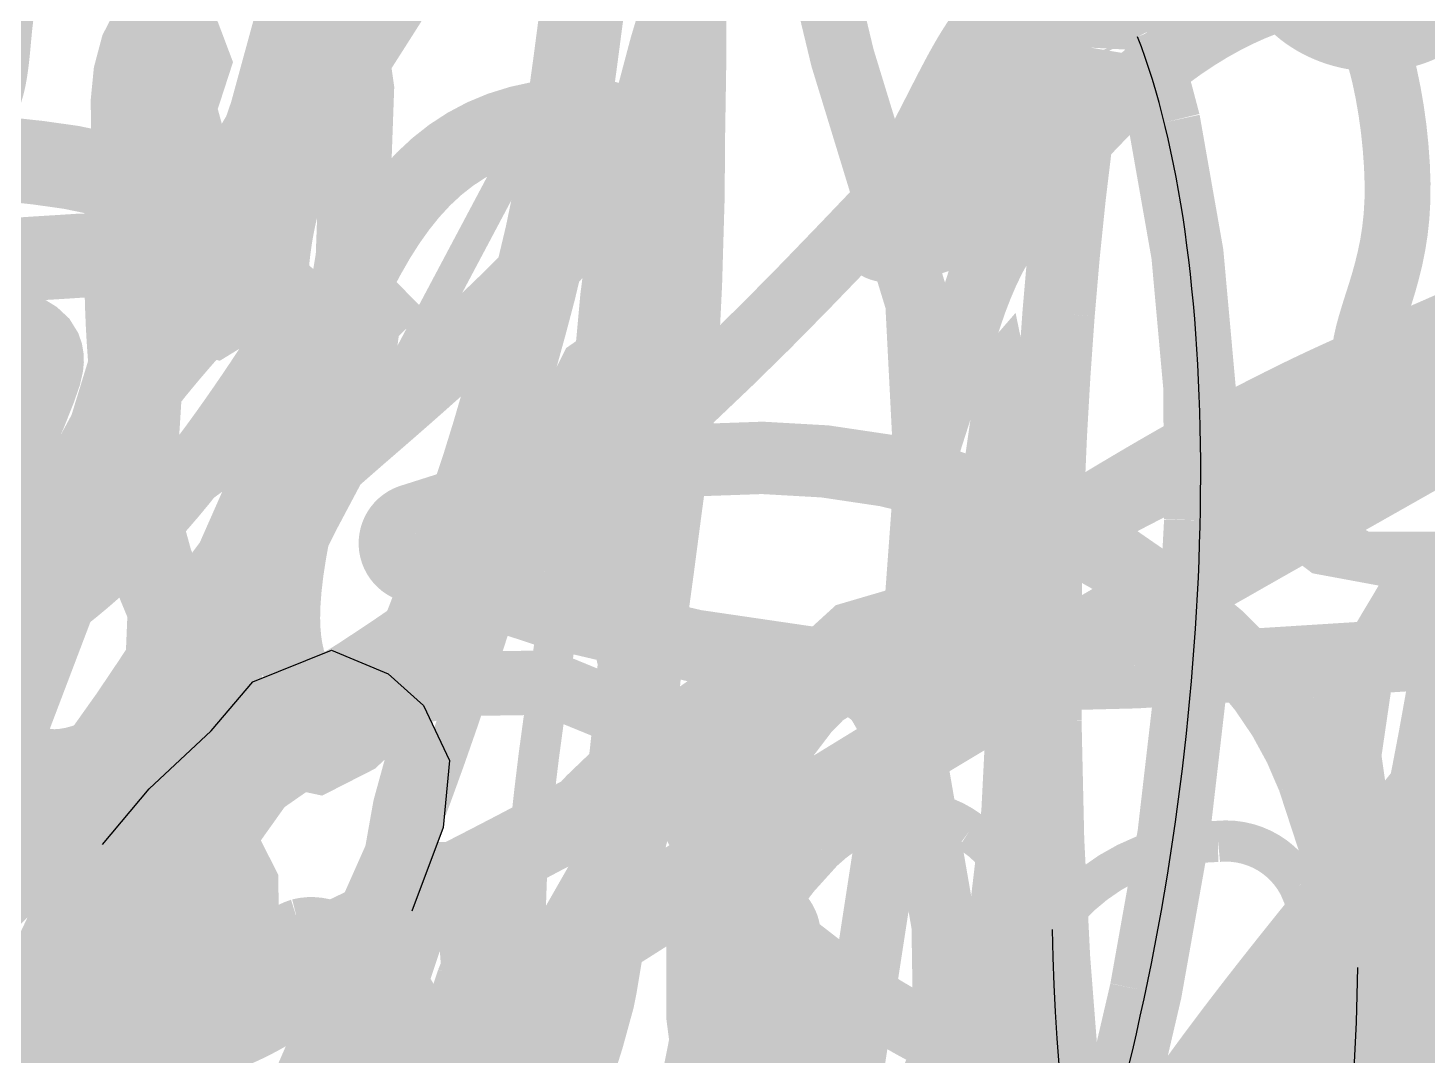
# Model space of a CAD drawing. Header units: millimetres. Extents: x -70 to 1, y -8 to 553.
# Drawn here: x -12.74 to -9.746, y 67.289 to 69.487 of the extents above; entities that cross this region are included whole.
import ezdxf

# ---------------------------------------------------------------- set-up
doc = ezdxf.new("R2010")
doc.units = ezdxf.units.MM
doc.header["$MEASUREMENT"] = 0
for name, color, linetype in [('Chu ky Ks Bui Minh Tan', 8, 'Continuous'), ('Chu ky Ks Duong Van Quan', 8, 'Continuous'), ('Chu ky Ks Le The Anh', 8, 'Continuous'), ('Chu ky Ks Le Truong Phong', 8, 'Continuous'), ('Chu ky Ks Nguyen Kha Tiep', 8, 'Continuous'), ('Chu ky Ks Nguyen Thi May', 8, 'Continuous'), ('Chu ky Ks Nguyen Van Tai', 8, 'Continuous'), ('Chu ky Ks Ta Thi Hang', 8, 'Continuous'), ('Chu ky Ks Tran Van Hieu', 8, 'Continuous'), ('Chu ky Ks Tran Viet Hung', 8, 'Continuous'), ('Chu ky Ks Truong Quoc Dat', 8, 'Continuous')]:
    doc.layers.add(name, color=color, linetype=linetype)

# ---------------------------------------------------------------- blocks, each defined once
blk = doc.blocks.new('chu ky le the anh')
at = {"layer": 'Chu ky Ks Le The Anh', "color": 3, "const_width": 50}
for points in [[(-447.9, -1272.8), (-427.8, -1242.4), (-408.2, -1210.3), (-389.1, -1176.9), (-370.5, -1142.2), (-352.5, -1106.3), (-335, -1069.4), (-318.1, -1031.5), (-301.6, -992.3), (-285.3, -951.4), (-269.1, -908.4), (-252.6, -862.9), (-235.7, -814.5), (-218.3, -762.7), (-200, -707.2), (-180.9, -648.1), (-161.4, -587.9), (-142.3, -529.4), (-124.3, -475.8), (-108, -429.9), (-94.2, -394.8), (-83.5, -373.3), (-76.7, -368.6), (-74.1, -382.4), (-75.3, -412.7), (-79.7, -456.1), (-86.4, -509.4), (-94.7, -569.3), (-103.9, -632.5), (-113.3, -695.8), (-122.2, -756), (-130, -810.4), (-136.6, -859.1), (-141.9, -902.7), (-146.2, -942), (-149.4, -977.6), (-151.6, -1010.2), (-152.7, -1040.5), (-152.9, -1069.3), (-152.3, -1097), (-150.7, -1123.7), (-148.3, -1149.4), (-145.1, -1173.8), (-141.1, -1197), (-136.3, -1218.9), (-130.8, -1239.3), (-124.7, -1258.1)], [(138.9, -1267.3), (158, -1247.3), (176.6, -1225.9), (194.8, -1203.2), (212.1, -1179.4), (228.5, -1154.8), (243.9, -1129), (258.5, -1102), (272.3, -1073.6), (285.5, -1043.6), (298, -1011.7), (310.1, -977.8), (321.7, -941.8), (333, -903.4), (343.9, -862.9), (354.4, -820.6), (364.5, -776.5), (374.1, -731.1), (383.2, -684.5), (391.8, -637), (399.8, -588.8), (407.2, -540.5), (414, -494), (420.1, -451.6), (425.5, -415.6), (430.2, -388), (434.1, -371.3), (437.3, -367.6), (439.7, -379.2), (441.2, -407.4), (442, -450.2), (442.3, -504.4), (442.2, -567), (441.8, -635), (441.3, -705.2), (440.9, -774.8), (440.7, -840.6), (440.7, -900.3), (441.2, -953.7), (442, -1001.7), (443.3, -1044.8), (445.1, -1083.7), (447.4, -1119.1), (450.2, -1151.5), (453.7, -1181.7), (457.7, -1210.2), (462.4, -1237.1), (467.6, -1262.4)], [(790.5, -1273.7), (806.5, -1249.6), (821.9, -1224.4), (836.6, -1198.2), (850.7, -1170.8), (864.1, -1141.9), (876.8, -1111.3), (888.9, -1078.7), (900.4, -1043.9), (911.2, -1006.7), (921.5, -966.8), (931.1, -924.2), (940.2, -879.8), (948.8, -834.7), (956.9, -789.8), (964.5, -746.5), (971.6, -705.6), (978.3, -668.3), (984.7, -635.7), (990.6, -608.8)], [(988, -781.8), (980.5, -842.8), (972.8, -906.3), (965.3, -970.2), (958.5, -1032.5), (952.8, -1091.1), (948.6, -1144.4), (945.9, -1192.4), (944.5, -1235.8), (944.2, -1275.1), (944.9, -1310.7), (946.4, -1343.3), (948.6, -1373.4), (951.4, -1401.5), (954.6, -1428.2), (958.2, -1453.6), (962.1, -1477.8), (966.4, -1501), (971.1, -1523.4), (976.1, -1544.9), (981.4, -1565.9), (987.1, -1586.4)]]:
    blk.add_lwpolyline(points, dxfattribs=at)
blk = doc.blocks.new('QUAN')
at = {"layer": 'Chu ky Ks Duong Van Quan', "color": 3, "const_width": 0.0756}
blk.add_lwpolyline([(427.081, 52.8376), (427.4623, 53.5447), (427.6715, 53.9719), (428.4464, 55.4311), (428.6735, 55.8586), (428.789, 56.19)], dxfattribs=at)
blk = doc.blocks.new('TRUONG QUOC DAT')
at = {"layer": 'Chu ky Ks Truong Quoc Dat'}
h = blk.add_hatch(color=3, dxfattribs=at)
h.paths.add_polyline_path([(4.0212, 4.6791), (4.0419, 5.0228), (4.0349, 5.2667), (3.9038, 5.5339), (3.7064, 5.7258), (3.5373, 5.7793), (3.2681, 5.8), (3.0738, 5.7582), (2.6647, 5.5203), (2.2897, 5.1679), (2.0271, 4.7724), (1.9475, 4.4149), (1.9873, 3.967), (2.2704, 3.5859), (2.5268, 3.3752), (2.9082, 3.2925), (3.3332, 3.289), (3.5093, 3.3408), (3.435, 3.1433), (3.3419, 2.8554), (3.2882, 2.4233), (3.2347, 2.1509), (3.2314, 1.7325), (3.2107, 1.4428), (3.2733, 1.09), (3.3975, 0.8935), (3.527, 0.8073), (3.7772, 0.809), (3.9826, 0.9021), (4.234, 1.073), (4.4187, 1.2523), (4.6189, 1.1799), (4.8346, 1.1989), (5.0237, 1.2613), (5.2394, 1.3838), (5.4293, 1.5424), (5.6738, 1.7789), (5.7394, 1.7375), (5.8481, 1.6858), (6.0345, 1.66), (6.233, 1.6737), (6.4689, 1.7698), (6.7313, 1.962), (6.823, 1.9088), (7.0135, 1.8512), (7.2307, 1.8379), (7.5764, 1.9221), (7.805, 2.0542), (7.9652, 2.1791), (8.0749, 2.052), (8.2066, 1.9994), (8.3865, 1.9752), (8.539, 2.0413), (8.7409, 2.1619), (8.9252, 2.3307), (9.0313, 2.4343), (9.1388, 2.5483), (9.1718, 2.6491), (9.2222, 2.5965), (9.2639, 2.568), (9.3692, 2.5417), (9.4526, 2.5417), (9.5316, 2.5921), (9.7389, 2.759), (9.7762, 2.6976), (9.7872, 2.5639), (9.8684, 2.3907), (10.0352, 2.3183), (10.2261, 2.3732), (10.4082, 2.5351), (10.5493, 2.6761), (10.6935, 2.8546), (10.7816, 3.0563), (10.8631, 3.2599), (10.8631, 3.4197), (10.8663, 3.5575), (10.8384, 3.6964), (11.6315, 3.8468), (12.3821, 4.0005), (13.1108, 4.1655), (12.8894, 4.1539), (12.6803, 4.1317), (12.3538, 4.0681), (12.143, 4.0321), (11.8047, 3.9823), (11.5013, 3.9343), (11.1511, 3.864), (10.9677, 3.8383), (10.8219, 3.8009), (10.7716, 3.8482), (10.6694, 3.9289), (10.5474, 3.9838), (10.4116, 4.0371), (10.4314, 4.1331), (10.4741, 4.4033), (10.474, 4.6249), (10.4603, 4.8307), (10.3671, 5.043), (10.3228, 5.1284), (10.1619, 5.2412), (10.0475, 5.264), (9.9026, 5.2473), (9.8187, 5.1802), (9.712, 5.0446), (9.6447, 4.7846), (9.6463, 4.6566), (9.6569, 4.3086), (9.7166, 3.9682), (9.6586, 3.9575), (9.497, 3.9377), (9.2213, 3.8766), (9.0612, 3.8294), (8.8395, 3.7102), (8.78, 3.6949), (8.7983, 3.634), (8.9433, 3.5237), (9.0669, 3.5008), (9.0059, 3.3987), (8.925, 3.2539), (8.9357, 3.1183), (9.0181, 2.8585), (9.0745, 2.7397), (9.009, 2.6421), (8.8531, 2.4421), (8.7158, 2.2988), (8.4988, 2.163), (8.3509, 2.1157), (8.2029, 2.1188), (8.0885, 2.1736), (8.0366, 2.2605), (8.09, 2.3138), (8.1831, 2.4418), (8.2857, 2.5887), (8.336, 2.6877), (8.3878, 2.8157), (8.4474, 2.9655), (8.4642, 3.1838), (8.4793, 3.3034), (8.4138, 3.4512), (8.3543, 3.5015), (8.2383, 3.5182), (8.0544, 3.4642), (7.9156, 3.3377), (7.792, 3.1671), (7.7385, 2.9408), (7.7385, 2.6909), (7.7764, 2.3991), (7.8832, 2.2467), (7.7444, 2.1538), (7.5522, 2.0623), (7.3351, 1.9631), (7.1689, 1.9403), (7.0224, 1.9662), (6.8806, 2.0119), (6.8028, 2.0911), (6.8958, 2.1811), (7.0224, 2.335), (7.1265, 2.5244), (7.2088, 2.7286), (7.2638, 2.8936), (7.3217, 3.0495), (7.3339, 3.1745), (7.285, 3.2769), (7.2194, 3.3363), (7.1136, 3.3805), (6.9671, 3.3211), (6.8894, 3.2297), (6.7734, 3.1215), (6.6865, 3.0178), (6.5748, 2.8552), (6.5138, 2.7074), (6.4802, 2.6038), (6.4985, 2.3396), (6.5671, 2.1476), (6.6419, 2.0501), (6.5178, 1.9478), (6.3531, 1.8563), (6.1731, 1.7847), (5.9611, 1.7817), (5.8162, 1.8457), (5.746, 1.8853), (5.7811, 1.9356), (5.868, 2.027), (5.9702, 2.1657), (6.0297, 2.2998), (6.1535, 2.567), (6.2512, 2.8615), (6.2955, 2.9834), (6.2779, 3.1226), (6.1833, 3.2186), (6.0659, 3.2414), (5.9499, 3.1713), (5.7608, 3.0449), (5.6129, 2.9321), (5.4568, 2.6921), (5.3821, 2.5504), (5.3285, 2.3089), (5.3972, 2.1245), (5.4734, 1.9737), (5.5815, 1.8497), (5.461, 1.7324), (5.2841, 1.583), (5.0258, 1.3648), (4.7817, 1.284), (4.5957, 1.278), (4.4782, 1.3237), (4.4904, 1.3831), (4.6307, 1.5538), (4.7497, 1.697), (4.9254, 1.9259), (5.0493, 2.1762), (5.1836, 2.4266), (5.3104, 2.6738), (5.4127, 2.9225), (5.4692, 3.1043), (5.5272, 3.2482), (5.4952, 3.364), (5.38, 3.4618), (5.2214, 3.5151), (4.9773, 3.5062), (4.6729, 3.3619), (4.3524, 3.1344), (4.1666, 2.966), (3.9978, 2.6661), (3.9221, 2.4702), (3.9201, 1.9897), (4.0457, 1.5955), (4.2933, 1.3206), (4.2503, 1.2433), (3.9975, 1.0869), (3.7808, 0.9237), (3.5813, 0.9116), (3.4407, 1.047), (3.3989, 1.2107), (3.3501, 1.7297), (3.3989, 2.3426), (3.5244, 2.9256), (3.6748, 3.3519), (3.8177, 3.425), (4.3999, 3.62), (4.8078, 3.829), (5.4572, 4.192), (6.0335, 4.552), (6.5633, 4.9525), (7.1079, 5.4552), (7.3973, 5.8035), (7.6622, 6.2597), (7.6622, 6.3502), (7.589, 6.3781), (7.3031, 5.9532), (6.8813, 5.5074), (6.3817, 5.0533), (5.7856, 4.5797), (4.9717, 4.0703), (4.4732, 3.8021), (3.66, 3.4824), (3.7327, 3.7382), (3.8483, 3.9727), (3.9071, 4.2181), (3.9485, 4.425)])
h.paths.add_polyline_path([(3.7779, 4.3483), (3.6644, 3.9167), (3.5996, 3.6901), (3.5153, 3.4668), (3.3295, 3.4479), (3.1449, 3.4479), (2.9263, 3.4622), (2.6492, 3.5353), (2.4742, 3.655), (2.3284, 3.7813), (2.2183, 3.9204), (2.1179, 4.0855), (2.0984, 4.2182), (2.1568, 4.4979), (2.1665, 4.6889), (2.2961, 4.8831), (2.3965, 5.0838), (2.5034, 5.2068), (2.7994, 5.4696), (2.9906, 5.5797), (3.1526, 5.6509), (3.3502, 5.6412), (3.4798, 5.6412), (3.6936, 5.5473), (3.8167, 5.379), (3.8977, 5.201), (3.8654, 4.9148), (3.8492, 4.6429)], flags=16)
h.paths.add_polyline_path([(4.9486, 3.3305), (5.1346, 3.3353), (5.2795, 3.3305), (5.3785, 3.246), (5.3664, 3.1544), (5.3205, 3.0506), (5.2191, 2.8383), (5.132, 2.6399), (5.0402, 2.471), (4.9193, 2.2146), (4.8517, 2.0916), (4.7382, 1.8986), (4.632, 1.7418), (4.5258, 1.5729), (4.3882, 1.3934), (4.2457, 1.5478), (4.1878, 1.7287), (4.0791, 1.9242), (4.0646, 2.2873), (4.1081, 2.4996), (4.2291, 2.7829), (4.3643, 2.93), (4.5188, 3.0772), (4.7193, 3.1761)], flags=16)
h.paths.add_polyline_path([(5.745, 2.8478), (5.837, 2.9251), (5.9318, 2.9984), (6.0558, 3.0437), (6.1345, 3.065), (6.1492, 3.0117), (6.1158, 2.9344), (6.0892, 2.8131), (6.0505, 2.6772), (5.9623, 2.4795), (5.8648, 2.2819), (5.7927, 2.13), (5.6728, 1.9564), (5.5674, 2.095), (5.5154, 2.2576), (5.5035, 2.4368), (5.5475, 2.5714), (5.653, 2.7398)], flags=16)
h.paths.add_polyline_path([(6.6999, 2.8141), (6.8036, 2.9629), (6.9186, 3.0873), (7.0148, 3.1494), (7.1204, 3.1758), (7.2128, 3.1758), (7.1921, 3.1005), (7.177, 3.0157), (7.1242, 2.897), (7.0884, 2.7707), (7.0337, 2.6539), (6.9771, 2.5239), (6.8996, 2.38), (6.8374, 2.2953), (6.7336, 2.15), (6.6525, 2.28), (6.6148, 2.4232), (6.6374, 2.6079)], flags=16)
h.paths.add_polyline_path([(7.8917, 3.0066), (7.97, 3.1275), (8.0459, 3.2271), (8.1337, 3.3172), (8.2405, 3.3906), (8.3164, 3.3954), (8.3378, 3.3172), (8.3307, 3.1773), (8.3259, 3.0825), (8.3022, 2.8833), (8.2524, 2.7766), (8.2096, 2.6652), (8.1646, 2.5728), (8.1147, 2.4732), (7.9746, 2.3442), (7.9153, 2.4651), (7.9034, 2.6264), (7.8892, 2.7899)], flags=16)
h.paths.add_polyline_path([(8.976, 3.6409), (9.0141, 3.6807), (9.1471, 3.7427), (9.3244, 3.7811), (9.4101, 3.8106), (9.5519, 3.8401), (9.6494, 3.8519), (9.6928, 3.8413), (9.6812, 3.7644), (9.6998, 3.6922), (9.6858, 3.648), (9.5203, 3.6247), (9.392, 3.613), (9.2055, 3.6014), (9.0483, 3.6014)], flags=16)
h.paths.add_polyline_path([(9.0902, 3.3057), (9.1111, 3.3743), (9.1469, 3.4191), (9.1873, 3.422), (9.2197, 3.4043), (9.2227, 3.3219), (9.23, 3.2366), (9.1961, 3.1211), (9.1843, 3.0667), (9.1592, 2.9813), (9.132, 2.9299), (9.0902, 3.0581), (9.0723, 3.1834)], flags=16)
h.paths.add_polyline_path([(9.338, 3.4852), (9.4264, 3.5127), (9.5597, 3.5127), (9.6642, 3.5179), (9.6681, 3.4135), (9.6707, 3.2725), (9.6824, 3.0476), (9.6903, 2.9001), (9.6406, 2.8584), (9.5832, 2.8062), (9.4575, 2.712), (9.3621, 2.6794), (9.2981, 2.6964), (9.2328, 2.7225), (9.1975, 2.7864), (9.2106, 2.8334), (9.238, 2.8947), (9.2615, 2.9548), (9.2864, 3.0526), (9.2994, 3.1218), (9.3268, 3.1953), (9.3399, 3.3049), (9.351, 3.3923)], flags=16)
h.paths.add_polyline_path([(9.7836, 4.726), (9.8022, 4.8746), (9.8357, 4.9786), (9.8766, 5.0491), (10.003, 5.1048), (10.1256, 5.1271), (10.1926, 5.09), (10.2929, 4.9749), (10.3301, 4.8634), (10.3561, 4.7297), (10.3636, 4.4995), (10.3413, 4.3212), (10.3152, 4.1021), (10.226, 4.0835), (10.081, 4.0724), (9.9138, 4.0687), (9.8283, 4.0612), (9.8022, 4.1429), (9.7911, 4.2729), (9.7874, 4.5143)], flags=16)
h.paths.add_polyline_path([(9.8003, 3.8214), (9.8189, 3.9073), (9.877, 3.9213), (10.0303, 3.9398), (10.2, 3.9514), (10.286, 3.9514), (10.3022, 3.9166), (10.286, 3.8493), (10.265, 3.7471), (10.1814, 3.7007), (10.0768, 3.7007), (9.9444, 3.6775), (9.8073, 3.6682), (9.8073, 3.7123)], flags=16)
h.paths.add_polyline_path([(9.789, 3.5425), (9.9716, 3.5706), (10.1798, 3.594), (10.133, 3.4537), (10.0347, 3.2924), (9.9318, 3.1568), (9.7914, 2.9978), (9.7914, 3.1334), (9.7961, 3.4093)], flags=16)
h.paths.add_polyline_path([(9.846, 2.8229), (9.8645, 2.866), (9.9692, 2.9747), (10.0698, 3.0773), (10.1438, 3.1881), (10.2013, 3.2866), (10.2796, 3.4841), (10.3104, 3.5702), (10.3514, 3.601), (10.4644, 3.6215), (10.7088, 3.6708), (10.7334, 3.5435), (10.7334, 3.4327), (10.6985, 3.3342), (10.6656, 3.1988), (10.6225, 3.0736), (10.4961, 2.8454), (10.3019, 2.6156), (10.1643, 2.5254), (10.0411, 2.4577), (9.9322, 2.5397), (9.8706, 2.7141)], flags=16)
h.paths.add_polyline_path([(10.3281, 3.7515), (10.36, 3.8354), (10.4121, 3.925), (10.4758, 3.9005), (10.551, 3.8744), (10.6147, 3.8441), (10.6625, 3.8079), (10.6234, 3.7746), (10.5337, 3.7587), (10.4135, 3.7414), (10.3441, 3.7269)], flags=16)
for p, q in [((6.9671, 3.3211), (7.1136, 3.3805)), ((7.1136, 3.3805), (7.2194, 3.3363)), ((6.8894, 3.2297), (6.9671, 3.3211)), ((7.2194, 3.3363), (7.285, 3.2769)), ((7.285, 3.2769), (7.3339, 3.1745)), ((6.7734, 3.1215), (6.8894, 3.2297)), ((7.3339, 3.1745), (7.3217, 3.0495)), ((6.6865, 3.0178), (6.7734, 3.1215)), ((7.3217, 3.0495), (7.2638, 2.8936))]:
    blk.add_line(p, q, dxfattribs=at)

msp = doc.modelspace()

# ---------------------------------------------------------------- hatches: boundary and pattern name
at = {"layer": 'Chu ky Ks Le Truong Phong', "ltscale": 0.3}
h = msp.add_hatch(color=3, dxfattribs=at)
edge = h.paths.add_edge_path(flags=16)
edge.add_spline(control_points=[(-9.3852, 70.3135), (-9.3552, 70.3448), (-9.3072, 70.3948), (-9.2604, 70.4736), (-9.208, 70.5002), (-9.1498, 70.5134), (-9.1546, 70.5662), (-9.1373, 70.624), (-9.1903, 70.6211), (-9.2386, 70.649), (-9.268, 70.5755), (-9.323, 70.5466), (-9.3624, 70.4891), (-9.4214, 70.4462), (-9.4759, 70.3947), (-9.5245, 70.3378), (-9.5685, 70.2714), (-9.6612, 70.1618), (-9.7847, 70.0578), (-9.901, 69.9171), (-9.9289, 69.8017), (-9.9907, 69.6785), (-9.8673, 69.6211), (-9.7479, 69.6702), (-9.591, 69.7815), (-9.4783, 69.981), (-9.2304, 70.028), (-9.1862, 70.2294), (-9.0672, 70.3528), (-8.913, 70.4399), (-8.928, 70.5457), (-8.9296, 70.6513), (-9.0104, 70.5964), (-9.0535, 70.5403), (-9.1075, 70.465), (-9.1707, 70.4019), (-9.2418, 70.3505), (-9.2847, 70.2392), (-9.3481, 70.2823), (-9.3894, 70.2928), (-9.3864, 70.3076), (-9.3852, 70.3135)], knot_values=[0, 0, 0, 0, 14.071706, 22.495538, 28.418964, 33.266893, 39.005823, 44.015974, 47.714713, 52.830942, 59.377463, 67.187954, 73.299444, 81.26152, 90.624758, 97.45399, 105.354933, 116.317287, 143.563732, 157.995432, 173.118662, 184.246737, 193.877858, 207.422105, 224.877125, 255.497182, 277.315926, 295.957229, 314.8157, 334.549445, 342.563797, 351.195601, 356.935556, 366.019165, 376.539137, 386.065327, 394.460142, 406.288221, 413.391934, 415.973024, 417.699965, 417.699965, 417.699965, 417.699965], degree=3, periodic=0)
edge = h.paths.add_edge_path()
edge.add_spline(control_points=[(-8.2179, 69.6816), (-8.2352, 69.666), (-8.2774, 69.6277), (-8.3374, 69.5564), (-8.4207, 69.5102), (-8.4717, 69.4314), (-8.5109, 69.3676), (-8.5471, 69.3001), (-8.6347, 69.2949), (-8.679, 69.1658), (-8.766, 69.0625), (-8.8509, 68.9768), (-8.917, 68.9194), (-8.9294, 68.8511), (-8.9811, 68.8181), (-9.0527, 68.7599), (-9.0894, 68.6604), (-9.1725, 68.6091), (-9.1985, 68.5615), (-9.1939, 68.4747), (-9.3002, 68.3968), (-9.3934, 68.2781), (-9.3631, 68.1592), (-9.4436, 68.0507), (-9.5675, 67.9746), (-9.6506, 67.6961), (-9.8656, 67.336), (-10.1549, 66.8516), (-10.4487, 66.3624), (-10.6622, 66.0453), (-10.8851, 65.8856), (-11.0182, 65.9946), (-10.9489, 66.203), (-10.8643, 66.4721), (-10.5904, 66.869), (-10.2757, 67.3464), (-9.8828, 67.817), (-9.5554, 68.2355), (-9.5056, 68.6154), (-9.3445, 68.809), (-9.354, 68.9338), (-9.3013, 69.0016), (-9.43, 69.1124), (-9.7138, 68.6162), (-10.3319, 68.5105), (-11.0475, 67.9112), (-11.8078, 67.6263), (-12.2746, 67.2065), (-12.5928, 67.2377), (-12.7911, 67.213), (-12.9976, 67.2808), (-13.1789, 67.4222), (-13.3264, 67.5921), (-13.3586, 67.782), (-13.3851, 67.956), (-13.2604, 68.1002), (-13.0887, 68.127), (-12.9567, 68.0725), (-12.8477, 68.0265), (-12.8449, 67.9264), (-12.8817, 67.8691), (-12.9533, 67.8311), (-13.0273, 67.8643), (-13.0945, 67.8475), (-13.168, 67.8568), (-13.1565, 67.7378), (-13.1157, 67.6159), (-12.9675, 67.5294), (-12.8119, 67.4546), (-12.6174, 67.432), (-12.3311, 67.5106), (-11.7351, 67.7926), (-10.9292, 68.2432), (-10.056, 68.8205), (-9.3378, 69.0492), (-9.1165, 69.4303), (-9.1208, 69.6114), (-9.0407, 69.7189), (-9.0193, 69.8506), (-8.9807, 69.9313), (-8.9558, 70.0783), (-9.0575, 70.043), (-9.1188, 69.8871), (-9.3554, 69.7292), (-9.5537, 69.5618), (-9.7193, 69.41), (-9.9047, 69.3747), (-10.0969, 69.4622), (-10.2045, 69.6803), (-10.0861, 70.0368), (-9.7903, 70.4061), (-9.4135, 70.7489), (-9.1087, 70.9992), (-8.8715, 70.9533), (-8.8516, 70.8257), (-8.7418, 70.9079), (-8.845, 70.9689), (-8.8037, 71.0738), (-8.6803, 71.0184), (-8.5223, 71.057), (-8.4919, 70.8341), (-8.6385, 70.6416), (-8.6342, 70.2857), (-8.7583, 69.9371), (-8.8677, 69.7276), (-8.8737, 69.507), (-8.7341, 69.6485), (-8.6666, 69.756), (-8.5675, 69.6826), (-8.6474, 69.5491), (-8.8144, 69.5577), (-8.8955, 69.4186), (-9.0386, 69.2737), (-9.0929, 69.0397), (-9.1897, 68.889), (-9.2181, 68.6957), (-9.0526, 68.8898), (-8.9515, 69.0144), (-8.7728, 69.2093), (-8.6214, 69.3865), (-8.453, 69.5326), (-8.3969, 69.7133), (-8.2362, 69.7471), (-8.2226, 69.6982), (-8.2179, 69.6816)], knot_values=[0, 0, 0, 0, 7.501063, 18.407082, 29.850692, 37.432228, 48.015287, 55.090508, 59.771018, 73.778621, 92.24082, 104.964375, 112.701639, 119.745718, 125.670912, 131.596633, 149.58851, 157.326909, 162.354599, 166.221218, 184.423928, 199.849717, 212.389677, 219.608619, 241.619704, 257.269748, 310.347739, 377.57406, 439.6124, 492.909695, 504.86892, 519.16002, 534.135259, 569.730369, 613.086045, 687.064121, 754.842145, 812.229181, 853.492887, 876.010754, 886.99188, 894.471326, 896.651724, 936.87104, 1010.179126, 1116.42686, 1219.048772, 1278.525473, 1302.188104, 1319.166789, 1342.76005, 1369.594785, 1393.438558, 1412.500283, 1431.505227, 1446.836629, 1468.824077, 1481.832834, 1494.383087, 1502.10513, 1510.656788, 1515.256014, 1527.12907, 1533.321301, 1538.490281, 1546.77277, 1561.564056, 1583.258029, 1597.301645, 1618.032992, 1644.36045, 1692.026473, 1830.877012, 1940.615843, 2034.095941, 2057.763076, 2077.105919, 2089.743165, 2099.835405, 2118.040886, 2126.787884, 2131.028136, 2145.635979, 2179.830758, 2218.529357, 2230.972958, 2251.446897, 2275.364428, 2293.745977, 2324.672857, 2388.536588, 2445.626171, 2492.822606, 2505.71819, 2514.2704, 2521.262146, 2532.999332, 2539.012314, 2549.82456, 2568.08592, 2581.792674, 2607.648044, 2645.14168, 2692.074196, 2722.290965, 2730.013008, 2747.286426, 2759.729227, 2765.590712, 2778.948077, 2794.721736, 2815.439598, 2824.916058, 2861.167781, 2884.92193, 2892.643595, 2906.8604, 2932.390604, 2963.333226, 2985.527677, 3009.173892, 3033.653449, 3043.438498, 3048.49859, 3048.49859, 3048.49859, 3048.49859], degree=3, periodic=0)
edge = h.paths.add_edge_path(flags=16)
edge.add_spline(control_points=[(-13.6499, 68.6137), (-13.6136, 68.6596), (-13.5331, 68.7615), (-13.3952, 68.8656), (-13.2736, 68.9534), (-13.2292, 69.0687), (-13.1309, 69.1068), (-13.0919, 69.1785), (-13.0574, 69.2417), (-13.0912, 69.3211), (-13.1695, 69.3543), (-13.2447, 69.3705), (-13.301, 69.4069), (-13.3482, 69.4359), (-13.4078, 69.4236), (-13.446, 69.3654), (-13.5102, 69.3104), (-13.5718, 69.2513), (-13.5829, 69.1673), (-13.6597, 69.1499), (-13.6745, 69.0686), (-13.7265, 69.0148), (-13.7263, 68.9492), (-13.7829, 68.9061), (-13.7753, 68.8207), (-13.7385, 68.7596), (-13.706, 68.7056), (-13.7152, 68.658), (-13.7038, 68.6155), (-13.6718, 68.6084), (-13.657, 68.612), (-13.6499, 68.6137)], knot_values=[0, 0, 0, 0, 18.771147, 41.715362, 55.843908, 66.034565, 79.603323, 86.646628, 92.03551, 102.224225, 109.430755, 118.97515, 126.798225, 131.060464, 136.358432, 144.377309, 152.557701, 163.855251, 171.360818, 176.232701, 186.188342, 194.5123, 199.626648, 205.794483, 215.316854, 223.427964, 229.620141, 234.380161, 239.053506, 241.640354, 243.996754, 243.996754, 243.996754, 243.996754], degree=3, periodic=0)
edge = h.paths.add_edge_path()
edge.add_spline(control_points=[(-17.5252, 66.5376), (-17.4103, 66.6279), (-17.1335, 66.8454), (-16.7384, 67.195), (-16.4042, 67.5848), (-16.0491, 67.9016), (-15.7312, 68.2584), (-15.3893, 68.6508), (-15.0625, 69.0544), (-14.8365, 69.3696), (-14.6136, 69.5431), (-14.5999, 69.6587), (-14.4873, 69.7261), (-14.5112, 69.6141), (-14.5492, 69.542), (-14.5645, 69.4166), (-14.6504, 69.3582), (-14.6743, 69.2876), (-14.6627, 69.1887), (-14.8211, 68.9109), (-15.0395, 68.4241), (-15.3531, 67.6804), (-15.6955, 66.8327), (-16.1928, 65.9341), (-16.5935, 65.0017), (-17.094, 64.2476), (-17.2268, 63.6399), (-17.659, 63.3615), (-17.4073, 63.0819), (-17.2148, 63.2927), (-17.0729, 63.5438), (-16.7843, 64.0008), (-16.4818, 64.6953), (-15.9851, 65.4245), (-15.5389, 66.1872), (-15.0421, 66.8452), (-14.5769, 67.4415), (-14.1928, 67.8486), (-13.9139, 68.0799), (-13.8071, 68.2294), (-13.6726, 68.2486), (-13.6927, 68.3685), (-13.4936, 68.2833), (-13.3556, 68.3888), (-13.2802, 68.563), (-13.0684, 68.5735), (-13.07, 68.7189), (-13.0644, 68.8309), (-12.9154, 68.9264), (-12.8919, 69.1379), (-12.7493, 69.2905), (-12.7331, 69.4592), (-12.7195, 69.6146), (-12.6008, 69.7047), (-12.4773, 69.7814), (-12.3447, 69.7495), (-12.1887, 69.6952), (-12.225, 69.5366), (-12.2438, 69.4011), (-12.3329, 69.283), (-12.3822, 69.1609), (-12.3939, 69.0565), (-12.4627, 68.9702), (-12.375, 68.8551), (-12.2344, 68.7931), (-12.1439, 68.8992), (-12.1368, 69.025), (-12.1055, 69.1619), (-12.0075, 69.3336), (-11.8888, 69.5134), (-11.7489, 69.7495), (-11.5617, 69.9672), (-11.3472, 70.1723), (-11.1392, 70.3524), (-10.9301, 70.3298), (-10.7893, 70.3866), (-10.6602, 70.3909), (-10.5296, 70.3551), (-10.4572, 70.2331), (-10.4798, 70.0712), (-10.5851, 69.9253), (-10.5398, 69.7069), (-10.7293, 69.5831), (-10.8259, 69.4139), (-10.9013, 69.259), (-10.9778, 69.1345), (-11.0128, 68.9582), (-10.869, 68.9335), (-10.7626, 68.9716), (-10.64, 69.0069), (-10.5024, 69.095), (-10.5508, 69.2268), (-10.4794, 69.2947), (-10.486, 69.4148), (-10.611, 69.3828), (-10.461, 69.5011), (-10.4566, 69.6204), (-10.3611, 69.7623), (-10.3071, 69.9188), (-10.2225, 70.0939), (-10.2241, 70.315), (-10.3262, 70.5195), (-10.5195, 70.6564), (-10.794, 70.6363), (-11.092, 70.557), (-11.3635, 70.4181), (-11.582, 70.2551), (-11.7956, 70.0809), (-11.8779, 69.8948), (-12.0832, 69.6367), (-12.0948, 69.9443), (-12.3008, 70.0245), (-12.5178, 70.0511), (-12.7397, 69.9632), (-12.7961, 69.761), (-12.9422, 69.6859), (-12.9528, 69.5229), (-13.1278, 69.5519), (-13.253, 69.6551), (-13.4574, 69.696), (-13.6261, 69.6132), (-13.6788, 69.4238), (-13.8234, 69.2686), (-13.9699, 69.0825), (-14.0148, 68.8685), (-13.9282, 68.7266), (-13.9355, 68.5838), (-13.8379, 68.5327), (-13.7412, 68.3306), (-14.2044, 68.1551), (-14.4432, 67.8485), (-14.749, 67.5098), (-15.0293, 67.1597), (-15.3126, 66.7254), (-15.6398, 66.3688), (-15.8093, 65.9843), (-16.0282, 65.835), (-16.0262, 65.6105), (-16.1187, 65.6268), (-16.1249, 65.7297), (-16.0057, 65.8223), (-15.9341, 66.0006), (-15.8012, 66.2771), (-15.6481, 66.617), (-15.4387, 67.0955), (-15.1974, 67.5539), (-14.9475, 68.1407), (-14.7123, 68.5778), (-14.6219, 68.99), (-14.3725, 69.2828), (-14.3663, 69.7165), (-14.0535, 69.9798), (-14.1003, 70.1874), (-13.9266, 70.4495), (-13.781, 70.7147), (-13.5035, 70.8743), (-13.4762, 71.0065), (-13.3626, 71.0714), (-13.3767, 71.2136), (-13.4844, 71.262), (-13.5817, 71.2519), (-13.7064, 71.1953), (-13.8611, 71.1093), (-13.999, 70.9647), (-14.024, 70.8017), (-14.1259, 70.7243), (-14.191, 70.6071), (-14.1304, 70.4415), (-14.3278, 70.3081), (-14.5054, 69.9736), (-14.8994, 69.6145), (-15.2401, 69.107), (-15.6482, 68.6912), (-15.9787, 68.2874), (-16.2847, 67.9795), (-16.5084, 67.7685), (-16.7012, 67.5968), (-16.9136, 67.421), (-17.0459, 67.2683), (-17.1333, 67.0917), (-17.2299, 67.1482), (-17.1678, 67.2024), (-17.1867, 67.2783), (-17.2888, 67.2376), (-17.3461, 67.1195), (-17.4178, 66.9702), (-17.5687, 66.9083), (-17.6632, 66.8496), (-17.7543, 66.7218), (-17.6234, 66.6451), (-17.5669, 66.5771), (-17.5335, 66.5454), (-17.5252, 66.5376)], knot_values=[0, 0, 0, 0, 47.186761, 113.647951, 169.858213, 212.57482, 267.016177, 323.855578, 380.881203, 433.589325, 451.605413, 465.771931, 472.610676, 479.52908, 490.341602, 504.141539, 516.019283, 521.769626, 527.223738, 547.616393, 619.714011, 703.66423, 806.403742, 915.16269, 1034.114032, 1135.02682, 1200.850778, 1238.051784, 1261.188583, 1281.352745, 1312.564876, 1361.25899, 1451.853663, 1558.048661, 1644.629092, 1737.037386, 1823.790054, 1888.678493, 1917.384551, 1940.17903, 1947.497729, 1952.770483, 1969.808948, 1988.255286, 2006.854915, 2027.46416, 2039.399422, 2048.001449, 2062.836468, 2090.067773, 2112.059404, 2126.683958, 2144.136024, 2159.413934, 2172.587728, 2189.075989, 2202.555601, 2218.251805, 2232.370929, 2248.193704, 2264.348992, 2274.502805, 2281.816477, 2296.748397, 2311.865093, 2325.291241, 2333.247846, 2352.760062, 2369.73068, 2396.776474, 2422.367148, 2458.284539, 2488.365886, 2520.145235, 2540.53957, 2552.771487, 2568.500451, 2581.75749, 2594.101952, 2610.504178, 2631.639412, 2649.998163, 2674.129371, 2695.359801, 2713.793154, 2728.420497, 2746.078822, 2756.242653, 2767.677861, 2783.004477, 2799.207449, 2810.979413, 2819.755887, 2830.542561, 2835.780675, 2847.430153, 2862.375489, 2881.391357, 2898.398486, 2916.619842, 2943.43397, 2966.255278, 2988.404629, 3015.259966, 3051.152039, 3088.627734, 3112.063052, 3140.326118, 3172.444144, 3190.497364, 3211.632599, 3232.872874, 3257.833192, 3282.718997, 3300.896071, 3320.84049, 3331.407743, 3343.194518, 3365.152607, 3387.654507, 3405.663962, 3419.416474, 3448.471561, 3472.969137, 3496.092334, 3512.63914, 3525.338737, 3537.369242, 3544.682913, 3592.49866, 3644.0085, 3683.897339, 3736.61929, 3789.632049, 3850.472998, 3893.123986, 3919.295724, 3937.43599, 3940.135386, 3945.529089, 3964.045031, 3986.287327, 4006.480937, 4063.400602, 4106.440051, 4175.07924, 4230.407739, 4312.374702, 4334.303198, 4364.821304, 4432.310775, 4464.07363, 4481.090138, 4494.25468, 4562.361462, 4577.696667, 4592.628747, 4601.883125, 4616.982183, 4626.647977, 4637.145594, 4647.722021, 4670.624068, 4694.409349, 4709.108428, 4720.685887, 4734.438399, 4749.49443, 4769.936641, 4799.905155, 4874.305576, 4937.352046, 4997.128819, 5061.732096, 5105.693659, 5137.17453, 5160.816462, 5189.568334, 5223.686288, 5233.866851, 5240.041966, 5248.315549, 5253.077067, 5259.754094, 5274.674757, 5297.72304, 5308.852028, 5325.74381, 5335.402334, 5351.161122, 5362.266883, 5365.929648, 5365.929648, 5365.929648, 5365.929648], degree=3, periodic=0)

# ---------------------------------------------------------------- linework, layer by layer
at = {"layer": 'Chu ky Ks Bui Minh Tan', "color": 3, "const_width": 0.1548}
for points in [[(-11.1501, 66.0524, 0.229424), (-10.8967, 66.1594, 0.101266), (-10.5473, 66.7473, 0.040611), (-10.3491, 67.4287, 0.045895), (-10.2326, 68.4346, 0.063024), (-10.3096, 69.2853, 0.032201), (-10.3668, 69.4688, 0.182789), (-10.3997, 69.4994, 0.263609), (-10.4424, 69.4939, 0.221515), (-10.4683, 69.4455, 0.008758), (-10.4969, 69.2519, 0.012715), (-10.5356, 68.8767, 0.010398), (-10.5577, 68.4914, 0.011833), (-10.5639, 68.006, 0.020598), (-10.5257, 67.2448, 0.066927), (-10.4255, 66.6693, 0.101612), (-10.2995, 66.4267, 0.205532), (-10.2078, 66.3807, 0.244893), (-10.0741, 66.4889, 0.07917), (-9.9485, 66.8813, 0.041652), (-9.8959, 67.4755, -1.152967)], [(-9.8959, 67.4755, 0.065144), (-9.9912, 67.8834, 0.117911), (-10.1935, 68.1828, 0.232495), (-11.4362, 68.5467, 588.994688)], [(-11.4362, 68.5467, 0.059991), (-11.9212, 68.4344, 0.697099), (-11.9218, 68.3372, 0.107189), (-10.3716, 68.1099, -114.674757)], [(-12.2121, 66.1992, 0.107963), (-11.7769, 67.2991, 0.073729), (-11.8007, 67.6291, 0.742506), (-11.8996, 67.6365, 0.114261), (-12.0297, 66.7139, 0.863611)], [(-12.8311, 66.1847, 0.107963), (-12.396, 67.2846, 0.073729), (-12.4198, 67.6146, 0.742506), (-12.5187, 67.622, 0.114261), (-12.6487, 66.6995, 0.863611)], [(-11.5487, 66.2137, 0.221399), (-11.1223, 67.5547, 0.797136), (-11.2228, 67.5645, 0.126686), (-11.3173, 66.2107, 0.812623)]]:
    msp.add_lwpolyline(points, format="xyb", dxfattribs=at)
msp.add_lwpolyline([(-10.3716, 68.1099), (-6.2321, 68.3709)], dxfattribs=at)
at = {"layer": 'Chu ky Ks Bui Minh Tan', "color": 3}
for centre, major_axis, ratio, start_param, end_param in [((-10.9005, 67.9151), (-0.2496, -1.8628), 0.333138, 0, 2.600316), ((-10.2227, 67.5711), (0.0149, -1.1904), 0.274384, 4.71857, 7.772801)]:
    msp.add_ellipse(centre, major_axis=major_axis, ratio=ratio, start_param=start_param, end_param=end_param, dxfattribs=at)
at = {"layer": 'Chu ky Ks Nguyen Kha Tiep', "color": 3, "ltscale": 500, "const_width": 0.1605}
for points in [[(-12.8449, 67.6818), (-12.8104, 67.7053), (-12.7773, 67.7308), (-12.7454, 67.7581), (-12.7148, 67.787), (-12.6852, 67.8173), (-12.6567, 67.8488), (-12.6291, 67.8815), (-12.5765, 67.9493), (-12.5267, 68.0194), (-12.4789, 68.0904), (-12.4327, 68.1608), (-12.3872, 68.2293), (-12.3419, 68.2944), (-12.3076, 68.3401), (-12.296, 68.3548), (-12.2489, 68.41), (-12.2, 68.4616), (-12.1486, 68.5113), (-12.0941, 68.5608), (-12.0359, 68.6118), (-12.0051, 68.6384), (-11.9732, 68.6661), (-11.9401, 68.695), (-11.9056, 68.7254), (-11.8697, 68.7574), (-11.8323, 68.7914), (-11.7934, 68.8274), (-11.7659, 68.8532), (-11.7109, 68.9063), (-11.6688, 68.9483), (-11.6276, 68.9911), (-11.5885, 69.0339), (-11.5526, 69.076), (-11.5362, 69.0965), (-11.521, 69.1166), (-11.5071, 69.1361), (-11.4948, 69.155), (-11.4841, 69.1731), (-11.4752, 69.1904), (-11.4682, 69.2068), (-11.4633, 69.2221), (-11.4606, 69.2364), (-11.4602, 69.2495), (-11.4624, 69.2612), (-11.4671, 69.2716), (-11.4747, 69.2805), (-11.4851, 69.2878), (-11.492, 69.2911), (-11.515, 69.2975), (-11.5338, 69.3), (-11.5544, 69.301), (-11.5763, 69.3008), (-11.5991, 69.2993), (-11.6471, 69.2929), (-11.6885, 69.2838), (-11.7291, 69.2712), (-11.7668, 69.2555), (-11.802, 69.2368), (-11.8348, 69.2154), (-11.8653, 69.1914), (-11.8939, 69.1648), (-11.9206, 69.1359), (-11.9457, 69.1047), (-11.9694, 69.0714), (-11.9918, 69.0362), (-12.0131, 68.9991), (-12.0337, 68.9603), (-12.0535, 68.9199), (-12.0729, 68.8781), (-12.092, 68.835), (-12.1301, 68.7455), (-12.1496, 68.6992), (-12.2107, 68.5564), (-12.2537, 68.4576), (-12.2984, 68.3564), (-12.3446, 68.253), (-12.3922, 68.1475), (-12.441, 68.0403), (-12.491, 67.9315), (-12.542, 67.8214), (-12.6464, 67.598), (-12.7532, 67.372), (-12.8613, 67.1451)], [(-12.8539, 68.4335), (-12.8118, 68.5065), (-12.773, 68.5831), (-12.7376, 68.663), (-12.7172, 68.7144), (-12.7062, 68.7461), (-12.7017, 68.766), (-12.7008, 68.7754), (-12.7009, 68.7825), (-12.7026, 68.7927), (-12.7054, 68.8006), (-12.7142, 68.8147), (-12.7271, 68.8267), (-12.7435, 68.8368), (-12.763, 68.845), (-12.7849, 68.8512), (-12.8087, 68.8558), (-12.8339, 68.8586)], [(-12.7301, 67.7725), (-12.7484, 67.7583), (-12.7861, 67.728), (-12.8248, 67.6961)]]:
    msp.add_lwpolyline(points, dxfattribs=at)
at = {"layer": 'Chu ky Ks Nguyen Thi May', "color": 3, "const_width": 0.1548}
msp.add_lwpolyline([(-12.0988, 69.8085), (-12.0342, 69.3575), (-12.0472, 68.9966), (-12.1117, 68.61), (-12.2924, 68.1589), (-12.5505, 67.8754), (-12.8731, 67.5661)], dxfattribs=at)
at = {"layer": 'Chu ky Ks Nguyen Van Tai', "color": 3, "ltscale": 0.3, "const_width": 0.1798}
for points in [[(-11.6085, 67.1325), (-11.5788, 67.2547), (-11.5545, 67.3317), (-11.532, 67.4137), (-11.5273, 67.4374), (-11.5179, 67.4936), (-11.5092, 67.5448), (-11.5009, 67.6093), (-11.4951, 67.6495), (-11.4908, 67.6779), (-11.4859, 67.7096), (-11.4803, 67.7432), (-11.4731, 67.7834), (-11.4668, 67.8174), (-11.4596, 67.8587), (-11.4532, 67.9009), (-11.4489, 67.9349), (-11.4446, 67.9756), (-11.4409, 68.0172), (-11.4383, 68.047), (-11.4357, 68.0787), (-11.4314, 68.1255), (-11.4243, 68.1888), (-11.4204, 68.219), (-11.416, 68.2522), (-11.4084, 68.3081), (-11.4049, 68.3336), (-11.3987, 68.3812), (-11.3937, 68.419), (-11.3885, 68.4588), (-11.3798, 68.5232), (-11.3748, 68.5587), (-11.3692, 68.5988), (-11.3567, 68.7079), (-11.3501, 68.8422), (-11.3452, 68.9411), (-11.3423, 69.0408), (-11.3399, 69.1215), (-11.3393, 69.1887), (-11.3391, 69.2395), (-11.3373, 69.3497), (-11.336, 69.4331), (-11.3361, 69.4974), (-11.3378, 69.5568), (-11.3424, 69.6412)], [(-11.5456, 69.5949), (-11.5582, 69.5003), (-11.5694, 69.415), (-11.5885, 69.2763), (-11.5885, 69.2763), (-11.5986, 69.2107), (-11.6186, 69.0987), (-11.6301, 69.0434), (-11.6575, 68.9286), (-11.6669, 68.8928), (-11.6769, 68.8552), (-11.685, 68.8258), (-11.6976, 68.7801), (-11.7083, 68.7422), (-11.7219, 68.6943), (-11.7442, 68.6183), (-11.765, 68.5511), (-11.7871, 68.4843), (-11.8249, 68.3769), (-11.8443, 68.324), (-11.8709, 68.2522), (-11.8709, 68.2522), (-11.8932, 68.1947), (-11.9066, 68.1641), (-11.9314, 68.1165), (-11.9507, 68.0872), (-11.9702, 68.0621), (-11.9963, 68.0324), (-12.0228, 68.004), (-12.0499, 67.978), (-12.1231, 67.9407), (-12.1968, 67.9565), (-12.1968, 67.9565), (-12.2506, 67.9967), (-12.3201, 68.0486), (-12.3703, 68.1085), (-12.3911, 68.1432), (-12.4208, 68.2054), (-12.4412, 68.2547), (-12.4588, 68.2973), (-12.4772, 68.345), (-12.4937, 68.4051), (-12.5008, 68.4584), (-12.5046, 68.5259), (-12.5062, 68.5593), (-12.5101, 68.6243), (-12.5126, 68.6612), (-12.5138, 68.6769), (-12.5148, 68.6909), (-12.5159, 68.7045), (-12.5171, 68.721), (-12.5177, 68.7284), (-12.5196, 68.7522), (-12.5207, 68.7663), (-12.5217, 68.7794), (-12.5227, 68.793), (-12.5238, 68.809), (-12.5249, 68.8256), (-12.5264, 68.8522), (-12.5281, 68.8928), (-12.5289, 68.9247), (-12.5291, 68.9568), (-12.5284, 69.0089), (-12.5276, 69.0344), (-12.5263, 69.0632), (-12.524, 69.1013), (-12.522, 69.1295), (-12.5177, 69.1912), (-12.5161, 69.2223), (-12.5152, 69.2635), (-12.5154, 69.2833), (-12.5158, 69.3304), (-12.5102, 69.3875), (-12.4963, 69.4397), (-12.4783, 69.4748), (-12.4463, 69.4858), (-12.4113, 69.4509), (-12.3967, 69.4122), (-12.4176, 69.3479), (-12.4279, 69.3163), (-12.4186, 69.2825), (-12.4235, 69.2654), (-12.4297, 69.2406), (-12.4342, 69.2198), (-12.4375, 69.2022), (-12.4406, 69.1833), (-12.4455, 69.1493), (-12.4486, 69.1249), (-12.4553, 69.0717), (-12.4582, 69.0503), (-12.4646, 69.0073), (-12.478, 68.9261), (-12.4835, 68.8946), (-12.4874, 68.8732), (-12.5635, 68.625), (-12.5976, 68.5621), (-12.6146, 68.5337), (-12.6272, 68.5128), (-12.6475, 68.4777), (-12.6669, 68.4411), (-12.687, 68.4), (-12.7418, 68.2897), (-12.7914, 68.2049), (-12.8607, 68.0913)], [(-12.8888, 69.2111), (-12.7823, 69.2064), (-12.7171, 69.1992), (-12.6471, 69.1893), (-12.6009, 69.1797), (-12.5657, 69.1695), (-12.3652, 69.0312), (-12.3148, 68.9807), (-12.3049, 68.9431), (-12.3083, 68.9172), (-12.325, 68.8842), (-12.3431, 68.8731), (-12.3902, 68.8865), (-12.3902, 68.8865), (-12.4564, 68.9418), (-12.5026, 68.9803), (-12.558, 68.9991), (-12.6011, 69.0015), (-12.633, 69.0003), (-12.6648, 68.9982), (-12.7156, 68.9951), (-12.7828, 68.9906), (-12.8655, 68.982)], [(-9.5472, 68.7052), (-9.8402, 68.5393), (-10.1068, 68.3885), (-10.2575, 68.3027), (-10.4177, 68.2104), (-10.5061, 68.159), (-10.6716, 68.0613), (-10.8074, 67.98), (-10.919, 67.9124), (-11.0679, 67.8211), (-11.2407, 67.7139), (-11.4179, 67.6026), (-11.6586, 67.4497), (-11.8899, 67.3007), (-12.0513, 67.1952), (-12.1578, 67.1248), (-12.3621, 66.9876), (-12.4691, 66.9145), (-12.5729, 66.8427), (-12.7038, 66.7507), (-12.8124, 66.673), (-12.9106, 66.6016)]]:
    msp.add_lwpolyline(points, dxfattribs=at)
at = {"layer": 'Chu ky Ks Ta Thi Hang', "color": 3, "const_width": 0.1409}
for points in [[(-10.5058, 67.2039), (-10.5664, 67.2249), (-10.6262, 67.2477), (-10.685, 67.2725), (-10.7429, 67.2993), (-10.7998, 67.328), (-10.8551, 67.3582), (-10.9085, 67.3897), (-10.9595, 67.4218), (-11.0076, 67.4543), (-11.0524, 67.4866), (-11.0933, 67.5183), (-11.1299, 67.5489), (-11.1619, 67.5783), (-11.1899, 67.6066), (-11.2144, 67.6344), (-11.2362, 67.662), (-11.256, 67.6901), (-11.2745, 67.7189), (-11.2923, 67.749), (-11.3102, 67.7809), (-11.3286, 67.8149), (-11.3475, 67.8515), (-11.3666, 67.8911), (-11.3855, 67.9341), (-11.404, 67.9809), (-11.4218, 68.0319), (-11.4387, 68.0875), (-11.4543, 68.1481), (-11.4684, 68.214), (-11.4806, 68.2852), (-11.4907, 68.3613), (-11.4983, 68.4422), (-11.5031, 68.5277), (-11.5048, 68.6176), (-11.5031, 68.7116), (-11.4977, 68.8095), (-11.4884, 68.9111), (-11.4751, 69.0156), (-11.4578, 69.1224), (-11.4366, 69.2306), (-11.4116, 69.3396), (-11.3827, 69.4485), (-11.3501, 69.5567), (-11.3138, 69.6633)], [(-12.8449, 68.1436), (-12.8039, 68.1673), (-12.7662, 68.1904), (-12.7316, 68.213), (-12.6995, 68.2353), (-12.6697, 68.2573), (-12.6418, 68.2792), (-12.6153, 68.3012), (-12.59, 68.3232), (-12.5654, 68.3455), (-12.5414, 68.368), (-12.518, 68.391), (-12.4952, 68.4144), (-12.4727, 68.4384), (-12.4507, 68.4629), (-12.4289, 68.4882), (-12.4074, 68.5142), (-12.3861, 68.541), (-12.3651, 68.5684), (-12.3443, 68.5962), (-12.324, 68.6242), (-12.3042, 68.6521), (-12.285, 68.6797), (-12.2664, 68.7068), (-12.2486, 68.7332), (-12.2317, 68.7587), (-12.216, 68.783), (-12.2019, 68.8061), (-12.1898, 68.8279), (-12.18, 68.8481), (-12.173, 68.8666), (-12.1691, 68.8834), (-12.1688, 68.8982), (-12.1722, 68.9109), (-12.179, 68.9215), (-12.1887, 68.9298), (-12.2009, 68.9356), (-12.2149, 68.939), (-12.2303, 68.9398), (-12.2466, 68.9378), (-12.2632, 68.9331), (-12.2799, 68.9254), (-12.2964, 68.9152), (-12.3129, 68.9028), (-12.3292, 68.8885), (-12.3455, 68.8728), (-12.3616, 68.8558), (-12.3778, 68.838), (-12.3938, 68.8198), (-12.4098, 68.8014), (-12.4258, 68.7827), (-12.4418, 68.7636), (-12.4579, 68.744), (-12.474, 68.7236), (-12.4903, 68.7024), (-12.5068, 68.6802), (-12.5235, 68.6568), (-12.5404, 68.6321), (-12.5574, 68.6065), (-12.5743, 68.5803), (-12.591, 68.5539), (-12.6073, 68.5275), (-12.623, 68.5016), (-12.6381, 68.4766), (-12.6522, 68.4527), (-12.6654, 68.4302), (-12.6777, 68.4091), (-12.6891, 68.3891), (-12.6997, 68.3699), (-12.7095, 68.3514), (-12.7187, 68.3332), (-12.7273, 68.3152), (-12.7355, 68.2972), (-12.7431, 68.2789), (-12.7503, 68.2604), (-12.757, 68.2417), (-12.7631, 68.2229), (-12.7687, 68.2041), (-12.7736, 68.1852), (-12.7778, 68.1663), (-12.7813, 68.1475), (-12.784, 68.1289), (-12.786, 68.1104), (-12.7872, 68.0923), (-12.7876, 68.0744), (-12.7872, 68.057), (-12.786, 68.0401), (-12.7839, 68.0237), (-12.7809, 68.0079), (-12.777, 67.9928), (-12.7722, 67.9786), (-12.7662, 67.9654), (-12.759, 67.9535), (-12.7503, 67.9429), (-12.7402, 67.934), (-12.7284, 67.9268), (-12.7149, 67.9216), (-12.6995, 67.9185), (-12.6825, 67.9175), (-12.664, 67.9188), (-12.6442, 67.9222), (-12.6234, 67.9279), (-12.6018, 67.9359), (-12.5795, 67.9461), (-12.5568, 67.9587), (-12.5339, 67.9736), (-12.5109, 67.9905), (-12.4879, 68.0091), (-12.4651, 68.029), (-12.4425, 68.0501), (-12.4202, 68.0719), (-12.3984, 68.0941), (-12.3771, 68.1164), (-12.3565, 68.1385), (-12.3366, 68.1606), (-12.3172, 68.1828), (-12.2983, 68.2051), (-12.2799, 68.2279), (-12.262, 68.2512), (-12.2444, 68.2751), (-12.2272, 68.2999), (-12.2103, 68.3256), (-12.1937, 68.3525), (-12.1774, 68.3805), (-12.1615, 68.4097), (-12.1459, 68.4404), (-12.1306, 68.4726), (-12.1158, 68.5064), (-12.1013, 68.542), (-12.0872, 68.5792), (-12.0738, 68.6174), (-12.0613, 68.6557), (-12.0498, 68.6935), (-12.0396, 68.7297), (-12.0309, 68.7637), (-12.024, 68.7945), (-12.019, 68.8214), (-12.0161, 68.8435), (-12.0155, 68.8602), (-12.0169, 68.871), (-12.0203, 68.8753), (-12.0258, 68.8724), (-12.0332, 68.8618), (-12.0425, 68.8429), (-12.0537, 68.8151), (-12.0666, 68.7782), (-12.0808, 68.7337), (-12.0958, 68.6835), (-12.111, 68.6293), (-12.1259, 68.5731), (-12.14, 68.5166), (-12.1527, 68.4619), (-12.1635, 68.4107), (-12.172, 68.3644), (-12.1783, 68.3232), (-12.1825, 68.2865), (-12.1849, 68.2539), (-12.1856, 68.2251), (-12.1847, 68.1995), (-12.1826, 68.1769), (-12.1793, 68.1568), (-12.1751, 68.1388), (-12.17, 68.123), (-12.1639, 68.1093), (-12.1569, 68.0979), (-12.149, 68.0889), (-12.1403, 68.0822), (-12.1307, 68.078), (-12.1203, 68.0763), (-12.109, 68.0772), (-12.0969, 68.0804), (-12.0838, 68.0857), (-12.0697, 68.0929), (-12.0546, 68.1017), (-12.0384, 68.1119), (-12.021, 68.1233), (-12.0024, 68.1356), (-11.9825, 68.1488), (-11.9605, 68.1635), (-11.9358, 68.1804), (-11.9075, 68.2004), (-11.8749, 68.2242), (-11.8372, 68.2526), (-11.7938, 68.2865), (-11.7437, 68.3265), (-11.6867, 68.3732), (-11.6232, 68.4264), (-11.5542, 68.4855), (-11.4808, 68.55), (-11.4037, 68.6193), (-11.324, 68.693), (-11.2426, 68.7704), (-11.1603, 68.8511), (-11.0784, 68.9342), (-10.9981, 69.0174), (-10.921, 69.0981), (-10.8486, 69.1737), (-10.7824, 69.2415), (-10.724, 69.299), (-10.6749, 69.3434), (-10.6366, 69.3723), (-10.6101, 69.3836), (-10.5945, 69.3787), (-10.5884, 69.3593), (-10.5903, 69.3275), (-10.5988, 69.2852), (-10.6125, 69.2344), (-10.6299, 69.1768), (-10.6497, 69.1146), (-10.6705, 69.0495), (-10.6919, 68.9827), (-10.7134, 68.9154), (-10.7347, 68.8488), (-10.7554, 68.7841), (-10.7751, 68.7223), (-10.7935, 68.6647), (-10.8103, 68.6123), (-10.825, 68.5663), (-10.8375, 68.5273), (-10.8476, 68.4957), (-10.8551, 68.4721), (-10.8599, 68.4571), (-10.8619, 68.451), (-10.8607, 68.4545), (-10.8564, 68.4681), (-10.8488, 68.4918), (-10.8384, 68.5243), (-10.8259, 68.5635), (-10.8118, 68.6076), (-10.7968, 68.6546), (-10.7814, 68.7028), (-10.7662, 68.7501), (-10.752, 68.7947), (-10.739, 68.8352), (-10.7268, 68.8719), (-10.715, 68.9057), (-10.7027, 68.9374), (-10.6895, 68.9679), (-10.6747, 68.998), (-10.6578, 69.0285), (-10.638, 69.0604), (-10.615, 69.0942), (-10.5891, 69.1295), (-10.5608, 69.1658), (-10.5305, 69.2025), (-10.4987, 69.239), (-10.4659, 69.2747), (-10.4327, 69.309), (-10.3994, 69.3413), (-10.3665, 69.3712), (-10.3341, 69.3986), (-10.3022, 69.4237), (-10.2708, 69.4465), (-10.2399, 69.4671), (-10.2096, 69.4857), (-10.1797, 69.5023), (-10.1505, 69.517), (-10.1218, 69.53), (-10.0938, 69.5411), (-10.0667, 69.5501), (-10.0408, 69.5569), (-10.016, 69.5613)], [(-9.9509, 69.5589), (-9.9327, 69.5523), (-9.9163, 69.5427), (-9.9015, 69.53), (-9.8882, 69.5141), (-9.8762, 69.4949), (-9.8654, 69.4724), (-9.8555, 69.4465), (-9.8465, 69.417), (-9.8382, 69.3842), (-9.8308, 69.3486), (-9.8243, 69.311), (-9.8189, 69.272), (-9.8148, 69.2326), (-9.812, 69.1934), (-9.8106, 69.1551), (-9.8109, 69.1186), (-9.8129, 69.0844), (-9.8164, 69.0525), (-9.8211, 69.0226), (-9.8268, 68.9946), (-9.8333, 68.9682), (-9.8402, 68.9433), (-9.8474, 68.9196), (-9.8547, 68.8969), (-9.8616, 68.875), (-9.8679, 68.8541), (-9.8734, 68.8342), (-9.8776, 68.8154), (-9.8802, 68.7978), (-9.8808, 68.7816), (-9.8793, 68.7669), (-9.8751, 68.7538), (-9.8682, 68.7424), (-9.8587, 68.7327), (-9.8471, 68.7249), (-9.8337, 68.7189), (-9.8188, 68.7149), (-9.8029, 68.713), (-9.7864, 68.7131), (-9.7695, 68.7154), (-9.7526, 68.7198), (-9.7354, 68.7264), (-9.7174, 68.7351), (-9.6983, 68.7458), (-9.6776, 68.7583), (-9.6549, 68.7727)], [(-9.674, 68.7673), (-9.6761, 68.7562), (-9.6777, 68.7447), (-9.6787, 68.7327), (-9.679, 68.7205), (-9.6785, 68.708), (-9.6772, 68.6952), (-9.675, 68.6823)]]:
    msp.add_lwpolyline(points, dxfattribs=at)
at = {"layer": 'Chu ky Ks Tran Van Hieu', "color": 3, "const_width": 0.1376}
for points in [[(-11.0231, 66.9681), (-10.9037, 67.7452), (-10.8424, 68.2119), (-10.8187, 68.533), (-10.8376, 68.9006), (-10.9979, 69.4239), (-11.1158, 69.9148)], [(-7.9761, 68.7825), (-10.0598, 67.1828), (-3, 67.5)], [(-12.7201, 66.9208), (-12.3676, 67.6924), (-12.2403, 67.8712), (-12.1005, 67.9686), (-11.9652, 68.0549), (-11.8283, 68.0848), (-11.6298, 68.0877), (-11.4434, 68.0113), (-11.4105, 67.8795), (-11.4764, 67.6206), (-11.5659, 67.2205)], [(-11.8333, 67.08), (-11.7803, 67.242), (-11.6388, 67.4599), (-11.3766, 67.9192), (-11.303, 68.0252), (-11.2234, 68.0812), (-11.1203, 68.1077), (-10.9936, 68.1047), (-10.9259, 68.0547), (-10.8404, 67.9074), (-10.7815, 67.5688), (-10.7756, 67.1978)], [(-12.8187, 67.7605), (-12.6377, 67.8044), (-12.5202, 67.8138), (-12.3957, 67.8052), (-12.3264, 67.7645), (-12.2733, 67.6602), (-12.2716, 67.5523), (-12.4236, 67.0595)]]:
    msp.add_lwpolyline(points, dxfattribs=at)
at = {"layer": 'Chu ky Ks Tran Viet Hung', "color": 3, "const_width": 0.0881}
for points in [[(-13.8616, 69.9467, -0.03189), (-13.8507, 69.5268, -0.012186), (-13.8769, 69.1151, -0.015367), (-14.0708, 67.4548, -0.011502), (-14.2173, 66.632, 0.012658), (-14.2864, 66.2201, 0.016677), (-14.3268, 65.8053, -0.031597), (-14.3804, 65.3899, 0.066711), (-14.3953, 65.1817, 0.173607), (-14.2805, 64.9306, 0.192968), (-14.1983, 64.8914, 0.105726), (-14.1565, 64.9014, 0.099264), (-14.0748, 64.9671, 0.032951), (-13.9986, 65.0667, 0.056861), (-13.695, 65.6443, -0.004699), (-13.4743, 66.1976, 0.000805), (-13.1439, 66.9778, 0.00805), (-12.5357, 68.5275, 0.049332), (-11.8767, 70.9385, 0.093994)], [(-12.2471, 70.8382, 0.026386), (-12.4097, 69.3895, 0.00364), (-12.4833, 68.2302, 0.01095), (-12.5102, 67.23, 0.011489)], [(-11.922, 68.914, -0.014746), (-12.2299, 68.6291, -0.043169), (-12.5655, 68.3848, -0.021902), (-12.9342, 68.1887, 0.015006), (-13.6781, 67.8036, -0.0261), (-14.0556, 67.6265, -0.081769), (-15.276, 67.365, -0.044116), (-15.7002, 67.3853, -0.053355)], [(-11.8874, 67.2255, -0.035025), (-11.8213, 67.4589, -0.10078), (-11.6087, 67.8017, -0.044194), (-11.4432, 67.9603, -0.128722), (-11.3638, 67.9972, -0.244932), (-11.3024, 67.972, -0.103833), (-11.2589, 67.8932, -0.043967), (-11.2308, 67.7747, -0.037664), (-11.2111, 67.4747, -0.06083), (-11.3103, 66.6651, -0.057872)], [(-11.3682, 66.9947, -0.051627), (-11.2503, 67.4015, -0.101951), (-11.0405, 67.7273, -0.112702), (-10.9109, 67.8052, -0.23212), (-10.7263, 67.77, -0.122694), (-10.617, 67.6488, -0.115291), (-10.5929, 67.5524, 0.006291), (-10.7057, 66.8086, -0.099192)], [(-10.6937, 67.1899, -0.066301), (-10.587, 67.5027, -0.283952), (-10.1945, 67.7483, -0.305207), (-10.0213, 67.6542, -0.272415), (-10.0441, 67.3484, 0.068503), (-10.1469, 67.1359, 0.037065)], [(-10.2023, 66.9694, -0.046818), (-10.0985, 67.3026, -0.075768), (-10.0007, 67.4609, -0.137598), (-9.8285, 67.5667, -0.055952), (-9.6147, 67.5996, -0.019368)], [(-12.3825, 66.9769, -0.017143), (-12.3327, 67.2679, -0.048458), (-12.2781, 67.4512, -0.073493), (-12.2281, 67.5371, -0.151545), (-12.1641, 67.5815, -0.168425), (-12.0835, 67.5744, -0.117112), (-11.9529, 67.4777, -0.214909), (-11.8676, 67.2375, -0.031922)]]:
    msp.add_lwpolyline(points, format="xyb", dxfattribs=at)

# ---------------------------------------------------------------- block references
at = {"layer": 'Chu ky Ks Duong Van Quan', "xscale": 0.9173333333333334, "yscale": 0.9173333333333334, "zscale": 0.9173333333333334}
msp.add_blockref('QUAN', (-404.8233, 18.1765), dxfattribs=at)
at = {"layer": 'Chu ky Ks Le The Anh', "color": 3, "xscale": 0.001733760000000104, "yscale": 0.001733760000000104, "zscale": 0.001733760000000104}
msp.add_blockref('chu ky le the anh', (-11.4105, 69.4209), dxfattribs=at)
at = {"layer": 'Chu ky Ks Truong Quoc Dat', "xscale": 1.146666666666667, "yscale": 1.146666666666667, "zscale": 1.146666666666667}
msp.add_blockref('TRUONG QUOC DAT', (-20.2478, 64.281), dxfattribs=at)

doc.saveas('drawing.dxf')
